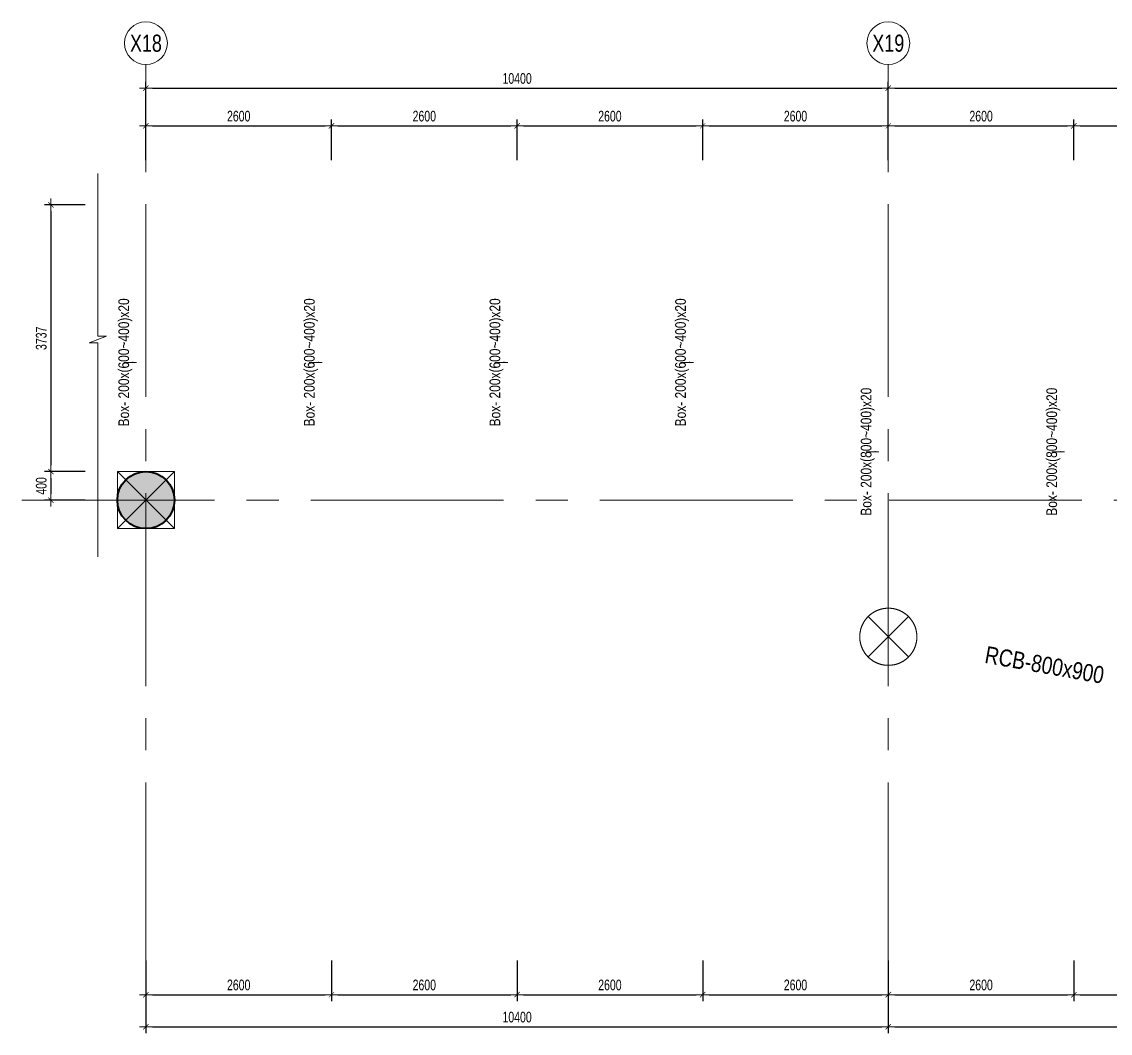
# Model space of a CAD drawing. Header units: millimetres. Extents: x -179076 to 305601, y -18667 to 40015.
# Drawn here: x 221503 to 236751, y 14618 to 28786 of the extents above; entities that cross this region are included whole.
import ezdxf
from ezdxf.enums import TextEntityAlignment as Align

# ---------------------------------------------------------------- set-up
doc = ezdxf.new("R2010")
doc.units = ezdxf.units.MM
doc.header["$LTSCALE"] = 60
doc.linetypes.add('HIDDEN2', pattern=[4.7625, 3.175, -1.5875])
doc.linetypes.add('POD_Grid F2$0$CENTER2', pattern=[1.125, 0.75, -0.125, 0.125, -0.125])
doc.layers.get('0').update_dxf_attribs({"lineweight": 20})
doc.layers.get('Defpoints').update_dxf_attribs({"color": 151, "lineweight": 9})
for name, color, linetype, lineweight in [('$0$NDC_S_VN TEXT', 7, 'Continuous', 20), ('NDC_S-COLUMN', 4, 'Continuous', 40), ('NDC_S_ANNO', 7, 'Continuous', 20), ('NDC_S_DIM', 1, 'Continuous', 15), ('NDC_S_HATCH COLUMN AND WALL', 251, 'Continuous', 13), ('NDC_S_HIDDEN', 8, 'HIDDEN2', 13), ('NDC_S_SYMBOL', 1, 'Continuous', 15), ('NDC_S_VN TEXT', 7, 'Continuous', 20), ('POD_Grid F2$0$NDC_S_AXIS', 5, 'POD_Grid F2$0$CENTER2', 13), ('POD_Grid F2$0$NDC_S_SYMBOL', 1, 'Continuous', 15), ('POD_Grid F2$0$NDC_S_TEXT SYMBOL', 7, 'Continuous', 20)]:
    doc.layers.add(name, color=color, linetype=linetype, lineweight=lineweight)
doc.styles.add('ARIAL', font='arial.ttf', dxfattribs={"width": 0.8})
doc.styles.add('NDC_DIM', font='', dxfattribs={"width": 0.75})
doc.styles.add('NDC_VIE TXT', font='arial.ttf', dxfattribs={"width": 0.8})
doc.styles.add('POD_Grid F2$0$NDC_ANNO', font='', dxfattribs={"width": 0.8})
doc.styles.get('NDC_DIM').set_extended_font_data('Dotum')
doc.styles.get('POD_Grid F2$0$NDC_ANNO').set_extended_font_data('Dotum')
doc.dimstyles.new('NDC_dim_60', dxfattribs={"dimscale": 60, "dimtxt": 2.5, "dimasz": 1.5, "dimexe": 1.5, "dimexo": 2.5, "dimgap": 1, "dimtad": 1, "dimdec": 0, "dimzin": 0, "dimdsep": 46, "dimtxsty": 'NDC_DIM', "dimblk": 'DIMMARK', "dimcen": 0.09, "dimdle": 1.2, "dimclrd": 1, "dimclre": 1, "dimclrt": 3, "dimadec": 0, "dimazin": 0, "dimtfac": 1, "dimtdec": 0, "dimtix": 1, "dimtofl": 0, "dimtmove": 0, "dimatfit": 3, "dimfxl": 8, "dimfxlon": 1, "dimtolj": 1, "dimtzin": 0, "dimarcsym": 0})
doc.dimstyles.new('NDC_dim_iso', dxfattribs={"dimtxt": 2.5, "dimasz": 1, "dimexe": 1.5, "dimexo": 2.5, "dimgap": 1, "dimtad": 1, "dimdec": 0, "dimzin": 0, "dimdsep": 46, "dimtxsty": 'NDC_DIM', "dimblk": 'DIMMARK', "dimcen": 0.09, "dimdle": 1.2, "dimclrd": 1, "dimclre": 1, "dimclrt": 3, "dimadec": 0, "dimazin": 0, "dimtfac": 1, "dimtdec": 0, "dimtix": 1, "dimtofl": 0, "dimtmove": 0, "dimatfit": 3, "dimfxl": 8, "dimfxlon": 1, "dimtolj": 1, "dimtzin": 0, "dimarcsym": 0})

# ---------------------------------------------------------------- blocks, each defined once
blk = doc.blocks.new('DIMMARK')
at = {"layer": 'NDC_S_DIM', "color": 1}
blk.add_line((-1.5, 0), (1, 0), dxfattribs=at)
at = {"layer": 'NDC_S_DIM', "color": 2, "const_width": 0.1}
blk.add_lwpolyline([(-0.42, -0.42), (0.42, 0.42)], dxfattribs=at)
blk = doc.blocks.new('*D236')
at = {"layer": 'Defpoints', "color": 0, "transparency": 16777216}
for p in [(225842, 27328), (223242, 23943, 126), (225842, 23943, 141)]:
    blk.add_point(p, dxfattribs=at)
at = {"layer": 'NDC_S_DIM', "color": 1, "lineweight": -2, "transparency": 16777216}
for p, q in [((223242, 26848), (223242, 27418)), ((223332, 27328), (225752, 27328)), ((225842, 26848), (225842, 27418))]:
    blk.add_line(p, q, dxfattribs=at)
at = {"layer": 'NDC_S_DIM', "color": 1, "lineweight": -2, "transparency": 16777216, "xscale": 90, "yscale": 90, "zscale": 90, "rotation": 180}
blk.add_blockref('DIMMARK', (223242, 27328), dxfattribs=at)
at = {"layer": 'NDC_S_DIM', "color": 1, "lineweight": -2, "transparency": 16777216, "xscale": 90, "yscale": 90, "zscale": 90}
blk.add_blockref('DIMMARK', (225842, 27328), dxfattribs=at)
at = {"layer": 'NDC_S_DIM', "color": 3, "transparency": 16777216, "insert": (224542, 27463), "char_height": 150, "attachment_point": 5, "style": 'NDC_DIM'}
blk.add_mtext('\\A1;2600', dxfattribs=at)
blk = doc.blocks.new('*D237')
at = {"layer": 'Defpoints', "color": 0, "transparency": 16777216}
for p in [(228442, 27328), (225842, 23943, 141), (228442, 23943, 126)]:
    blk.add_point(p, dxfattribs=at)
at = {"layer": 'NDC_S_DIM', "color": 1, "lineweight": -2, "transparency": 16777216}
for p, q in [((225842, 26848), (225842, 27418)), ((225932, 27328), (228352, 27328)), ((228442, 26848), (228442, 27418))]:
    blk.add_line(p, q, dxfattribs=at)
at = {"layer": 'NDC_S_DIM', "color": 1, "lineweight": -2, "transparency": 16777216, "xscale": 90, "yscale": 90, "zscale": 90, "rotation": 180}
blk.add_blockref('DIMMARK', (225842, 27328), dxfattribs=at)
at = {"layer": 'NDC_S_DIM', "color": 1, "lineweight": -2, "transparency": 16777216, "xscale": 90, "yscale": 90, "zscale": 90}
blk.add_blockref('DIMMARK', (228442, 27328), dxfattribs=at)
at = {"layer": 'NDC_S_DIM', "color": 3, "transparency": 16777216, "insert": (227142, 27463), "char_height": 150, "attachment_point": 5, "style": 'NDC_DIM'}
blk.add_mtext('\\A1;2600', dxfattribs=at)
blk = doc.blocks.new('*D238')
at = {"layer": 'Defpoints', "color": 0, "transparency": 16777216}
for p in [(231042, 27328), (228442, 23943, 126), (231042, 23943, 156)]:
    blk.add_point(p, dxfattribs=at)
at = {"layer": 'NDC_S_DIM', "color": 1, "lineweight": -2, "transparency": 16777216}
for p, q in [((228442, 26848), (228442, 27418)), ((228532, 27328), (230952, 27328)), ((231042, 26849), (231042, 27418))]:
    blk.add_line(p, q, dxfattribs=at)
at = {"layer": 'NDC_S_DIM', "color": 1, "lineweight": -2, "transparency": 16777216, "xscale": 90, "yscale": 90, "zscale": 90, "rotation": 180}
blk.add_blockref('DIMMARK', (228442, 27328), dxfattribs=at)
at = {"layer": 'NDC_S_DIM', "color": 1, "lineweight": -2, "transparency": 16777216, "xscale": 90, "yscale": 90, "zscale": 90}
blk.add_blockref('DIMMARK', (231042, 27328), dxfattribs=at)
at = {"layer": 'NDC_S_DIM', "color": 3, "transparency": 16777216, "insert": (229742, 27463), "char_height": 150, "attachment_point": 5, "style": 'NDC_DIM'}
blk.add_mtext('\\A1;2600', dxfattribs=at)
blk = doc.blocks.new('*D239')
at = {"layer": 'Defpoints', "color": 0, "transparency": 16777216}
for p in [(233642, 27328), (231042, 23943, 156), (233642, 23943, 126)]:
    blk.add_point(p, dxfattribs=at)
at = {"layer": 'NDC_S_DIM', "color": 1, "lineweight": -2, "transparency": 16777216}
for p, q in [((231042, 26849), (231042, 27418)), ((231132, 27328), (233552, 27328)), ((233642, 26848), (233642, 27418))]:
    blk.add_line(p, q, dxfattribs=at)
at = {"layer": 'NDC_S_DIM', "color": 1, "lineweight": -2, "transparency": 16777216, "xscale": 90, "yscale": 90, "zscale": 90, "rotation": 180}
blk.add_blockref('DIMMARK', (231042, 27328), dxfattribs=at)
at = {"layer": 'NDC_S_DIM', "color": 1, "lineweight": -2, "transparency": 16777216, "xscale": 90, "yscale": 90, "zscale": 90}
blk.add_blockref('DIMMARK', (233642, 27328), dxfattribs=at)
at = {"layer": 'NDC_S_DIM', "color": 3, "transparency": 16777216, "insert": (232342, 27463), "char_height": 150, "attachment_point": 5, "style": 'NDC_DIM'}
blk.add_mtext('\\A1;2600', dxfattribs=at)
blk = doc.blocks.new('*D240')
at = {"layer": 'Defpoints', "color": 0, "transparency": 16777216}
for p in [(236242, 27328), (233642, 23943, 126), (236242, 23943, 126)]:
    blk.add_point(p, dxfattribs=at)
at = {"layer": 'NDC_S_DIM', "color": 1, "lineweight": -2, "transparency": 16777216}
for p, q in [((233642, 26848), (233642, 27418)), ((233732, 27328), (236152, 27328)), ((236242, 26848), (236242, 27418))]:
    blk.add_line(p, q, dxfattribs=at)
at = {"layer": 'NDC_S_DIM', "color": 1, "lineweight": -2, "transparency": 16777216, "xscale": 90, "yscale": 90, "zscale": 90, "rotation": 180}
blk.add_blockref('DIMMARK', (233642, 27328), dxfattribs=at)
at = {"layer": 'NDC_S_DIM', "color": 1, "lineweight": -2, "transparency": 16777216, "xscale": 90, "yscale": 90, "zscale": 90}
blk.add_blockref('DIMMARK', (236242, 27328), dxfattribs=at)
at = {"layer": 'NDC_S_DIM', "color": 3, "transparency": 16777216, "insert": (234942, 27463), "char_height": 150, "attachment_point": 5, "style": 'NDC_DIM'}
blk.add_mtext('\\A1;2600', dxfattribs=at)
blk = doc.blocks.new('*D241')
at = {"layer": 'Defpoints', "color": 0, "transparency": 16777216}
for p in [(238842, 27328), (236242, 23943, 126), (238842, 23943, 126)]:
    blk.add_point(p, dxfattribs=at)
at = {"layer": 'NDC_S_DIM', "color": 1, "lineweight": -2, "transparency": 16777216}
for p, q in [((236242, 26848), (236242, 27418)), ((236332, 27328), (238752, 27328)), ((238842, 26848), (238842, 27418))]:
    blk.add_line(p, q, dxfattribs=at)
at = {"layer": 'NDC_S_DIM', "color": 1, "lineweight": -2, "transparency": 16777216, "xscale": 90, "yscale": 90, "zscale": 90, "rotation": 180}
blk.add_blockref('DIMMARK', (236242, 27328), dxfattribs=at)
at = {"layer": 'NDC_S_DIM', "color": 1, "lineweight": -2, "transparency": 16777216, "xscale": 90, "yscale": 90, "zscale": 90}
blk.add_blockref('DIMMARK', (238842, 27328), dxfattribs=at)
at = {"layer": 'NDC_S_DIM', "color": 3, "transparency": 16777216, "insert": (237542, 27463), "char_height": 150, "attachment_point": 5, "style": 'NDC_DIM'}
blk.add_mtext('\\A1;2600', dxfattribs=at)
blk = doc.blocks.new('cotdung')
at = {"layer": 'NDC_S_HIDDEN', "ltscale": 100}
for p, q in [((-0.5, 0.5), (0.5, -0.5)), ((0.5, 0.5), (-0.5, -0.5))]:
    blk.add_line(p, q, dxfattribs=at)
blk.add_lwpolyline([(-0.5, 0.5), (0.5, 0.5), (0.5, -0.5), (-0.5, -0.5)], close=True, dxfattribs=at)
blk = doc.blocks.new('cottron')
at = {"layer": 'NDC_S_HATCH COLUMN AND WALL'}
h = blk.add_hatch(color=256, dxfattribs=at)
h.dxf.hatch_style = 1
h.paths.add_polyline_path([(-0.5, 0, 1), (0.5, 0, 1)])
at = {"layer": 'NDC_S-COLUMN', "ltscale": 0.005}
blk.add_circle((0, 0), 0.5, dxfattribs=at)
blk = doc.blocks.new('*U212')
at = {"layer": 'POD_Grid F2$0$NDC_S_SYMBOL'}
blk.add_line((0, 5), (0, 9), dxfattribs=at)
blk.add_circle((0, 0), 5, dxfattribs=at)
at = {"layer": 'POD_Grid F2$0$NDC_S_TEXT SYMBOL', "color": 7, "style": 'POD_Grid F2$0$NDC_ANNO', "width": 0.8}
blk.add_attdef('GRID', text='', height=4, dxfattribs=at).set_placement((0, 0), align=Align.MIDDLE)
blk = doc.blocks.new('cottrondung')
at = {"layer": 'NDC_S_HIDDEN', "ltscale": 100}
for p, q in [((-0.354, 0.354), (0.354, -0.354)), ((0.354, 0.354), (-0.354, -0.354))]:
    blk.add_line(p, q, dxfattribs=at)
blk.add_circle((0, 0), 0.5, dxfattribs=at)
blk = doc.blocks.new('*D249')
at = {"layer": 'Defpoints', "color": 0, "transparency": 16777216}
for p in [(233642, 27856), (223242, 23943, 126), (233642, 23943, 126)]:
    blk.add_point(p, dxfattribs=at)
at = {"layer": 'NDC_S_DIM', "color": 1, "lineweight": -2, "transparency": 16777216}
for p, q in [((223242, 27376), (223242, 27946)), ((233642, 27376), (233642, 27946)), ((223332, 27856), (233552, 27856))]:
    blk.add_line(p, q, dxfattribs=at)
at = {"layer": 'NDC_S_DIM', "color": 1, "lineweight": -2, "transparency": 16777216, "xscale": 90, "yscale": 90, "zscale": 90, "rotation": 180}
blk.add_blockref('DIMMARK', (223242, 27856), dxfattribs=at)
at = {"layer": 'NDC_S_DIM', "color": 1, "lineweight": -2, "transparency": 16777216, "xscale": 90, "yscale": 90, "zscale": 90}
blk.add_blockref('DIMMARK', (233642, 27856), dxfattribs=at)
at = {"layer": 'NDC_S_DIM', "color": 3, "transparency": 16777216, "insert": (228442, 27991), "char_height": 150, "attachment_point": 5, "style": 'NDC_DIM'}
blk.add_mtext('\\A1;10400', dxfattribs=at)
blk = doc.blocks.new('*D250')
at = {"layer": 'Defpoints', "color": 0, "transparency": 16777216}
for p in [(244042, 27856), (233642, 23943, 126), (244042, 23943, 126)]:
    blk.add_point(p, dxfattribs=at)
at = {"layer": 'NDC_S_DIM', "color": 1, "lineweight": -2, "transparency": 16777216}
for p, q in [((233642, 27376), (233642, 27946)), ((244042, 27376), (244042, 27946)), ((233732, 27856), (243952, 27856))]:
    blk.add_line(p, q, dxfattribs=at)
at = {"layer": 'NDC_S_DIM', "color": 1, "lineweight": -2, "transparency": 16777216, "xscale": 90, "yscale": 90, "zscale": 90, "rotation": 180}
blk.add_blockref('DIMMARK', (233642, 27856), dxfattribs=at)
at = {"layer": 'NDC_S_DIM', "color": 1, "lineweight": -2, "transparency": 16777216, "xscale": 90, "yscale": 90, "zscale": 90}
blk.add_blockref('DIMMARK', (244042, 27856), dxfattribs=at)
at = {"layer": 'NDC_S_DIM', "color": 3, "transparency": 16777216, "insert": (238842, 27991), "char_height": 150, "attachment_point": 5, "style": 'NDC_DIM'}
blk.add_mtext('\\A1;10400', dxfattribs=at)
blk = doc.blocks.new('*D610')
at = {"layer": 'Defpoints', "color": 0, "ltscale": 60, "transparency": 16777216}
for p in [(223242, 16258), (225842, 16258), (225842, 15158)]:
    blk.add_point(p, dxfattribs=at)
at = {"layer": 'NDC_S_DIM', "color": 1, "lineweight": -2, "ltscale": 60, "transparency": 16777216}
for p, q in [((223242, 15638), (223242, 15068)), ((225842, 15638), (225842, 15068)), ((223332, 15158), (225752, 15158))]:
    blk.add_line(p, q, dxfattribs=at)
at = {"layer": 'NDC_S_DIM', "color": 1, "lineweight": -2, "ltscale": 60, "transparency": 16777216, "xscale": 90, "yscale": 90, "zscale": 90, "rotation": 180}
blk.add_blockref('DIMMARK', (223242, 15158), dxfattribs=at)
at = {"layer": 'NDC_S_DIM', "color": 1, "lineweight": -2, "ltscale": 60, "transparency": 16777216, "xscale": 90, "yscale": 90, "zscale": 90}
blk.add_blockref('DIMMARK', (225842, 15158), dxfattribs=at)
at = {"layer": 'NDC_S_DIM', "color": 3, "ltscale": 60, "transparency": 16777216, "insert": (224542, 15293), "char_height": 150, "attachment_point": 5, "style": 'NDC_DIM'}
blk.add_mtext('\\A1;2600', dxfattribs=at)
blk = doc.blocks.new('*D611')
at = {"layer": 'Defpoints', "color": 0, "ltscale": 60, "transparency": 16777216}
for p in [(225842, 16258), (228442, 16258), (228442, 15158)]:
    blk.add_point(p, dxfattribs=at)
at = {"layer": 'NDC_S_DIM', "color": 1, "lineweight": -2, "ltscale": 60, "transparency": 16777216}
for p, q in [((225842, 15638), (225842, 15068)), ((228442, 15638), (228442, 15068)), ((225932, 15158), (228352, 15158))]:
    blk.add_line(p, q, dxfattribs=at)
at = {"layer": 'NDC_S_DIM', "color": 1, "lineweight": -2, "ltscale": 60, "transparency": 16777216, "xscale": 90, "yscale": 90, "zscale": 90, "rotation": 180}
blk.add_blockref('DIMMARK', (225842, 15158), dxfattribs=at)
at = {"layer": 'NDC_S_DIM', "color": 1, "lineweight": -2, "ltscale": 60, "transparency": 16777216, "xscale": 90, "yscale": 90, "zscale": 90}
blk.add_blockref('DIMMARK', (228442, 15158), dxfattribs=at)
at = {"layer": 'NDC_S_DIM', "color": 3, "ltscale": 60, "transparency": 16777216, "insert": (227142, 15293), "char_height": 150, "attachment_point": 5, "style": 'NDC_DIM'}
blk.add_mtext('\\A1;2600', dxfattribs=at)
blk = doc.blocks.new('*D612')
at = {"layer": 'Defpoints', "color": 0, "ltscale": 60, "transparency": 16777216}
for p in [(228442, 16258), (231042, 16258), (231042, 15158)]:
    blk.add_point(p, dxfattribs=at)
at = {"layer": 'NDC_S_DIM', "color": 1, "lineweight": -2, "ltscale": 60, "transparency": 16777216}
for p, q in [((228442, 15638), (228442, 15068)), ((231042, 15638), (231042, 15068)), ((228532, 15158), (230952, 15158))]:
    blk.add_line(p, q, dxfattribs=at)
at = {"layer": 'NDC_S_DIM', "color": 1, "lineweight": -2, "ltscale": 60, "transparency": 16777216, "xscale": 90, "yscale": 90, "zscale": 90, "rotation": 180}
blk.add_blockref('DIMMARK', (228442, 15158), dxfattribs=at)
at = {"layer": 'NDC_S_DIM', "color": 1, "lineweight": -2, "ltscale": 60, "transparency": 16777216, "xscale": 90, "yscale": 90, "zscale": 90}
blk.add_blockref('DIMMARK', (231042, 15158), dxfattribs=at)
at = {"layer": 'NDC_S_DIM', "color": 3, "ltscale": 60, "transparency": 16777216, "insert": (229742, 15293), "char_height": 150, "attachment_point": 5, "style": 'NDC_DIM'}
blk.add_mtext('\\A1;2600', dxfattribs=at)
blk = doc.blocks.new('*D613')
at = {"layer": 'Defpoints', "color": 0, "ltscale": 60, "transparency": 16777216}
for p in [(231042, 16258), (233642, 16258), (233642, 15158)]:
    blk.add_point(p, dxfattribs=at)
at = {"layer": 'NDC_S_DIM', "color": 1, "lineweight": -2, "ltscale": 60, "transparency": 16777216}
for p, q in [((231042, 15638), (231042, 15068)), ((233642, 15638), (233642, 15068)), ((231132, 15158), (233552, 15158))]:
    blk.add_line(p, q, dxfattribs=at)
at = {"layer": 'NDC_S_DIM', "color": 1, "lineweight": -2, "ltscale": 60, "transparency": 16777216, "xscale": 90, "yscale": 90, "zscale": 90, "rotation": 180}
blk.add_blockref('DIMMARK', (231042, 15158), dxfattribs=at)
at = {"layer": 'NDC_S_DIM', "color": 1, "lineweight": -2, "ltscale": 60, "transparency": 16777216, "xscale": 90, "yscale": 90, "zscale": 90}
blk.add_blockref('DIMMARK', (233642, 15158), dxfattribs=at)
at = {"layer": 'NDC_S_DIM', "color": 3, "ltscale": 60, "transparency": 16777216, "insert": (232342, 15293), "char_height": 150, "attachment_point": 5, "style": 'NDC_DIM'}
blk.add_mtext('\\A1;2600', dxfattribs=at)
blk = doc.blocks.new('*D614')
at = {"layer": 'Defpoints', "color": 0, "ltscale": 60, "transparency": 16777216}
for p in [(233642, 16258), (236242, 16258), (236242, 15158)]:
    blk.add_point(p, dxfattribs=at)
at = {"layer": 'NDC_S_DIM', "color": 1, "lineweight": -2, "ltscale": 60, "transparency": 16777216}
for p, q in [((233642, 15638), (233642, 15068)), ((236242, 15638), (236242, 15068)), ((233732, 15158), (236152, 15158))]:
    blk.add_line(p, q, dxfattribs=at)
at = {"layer": 'NDC_S_DIM', "color": 1, "lineweight": -2, "ltscale": 60, "transparency": 16777216, "xscale": 90, "yscale": 90, "zscale": 90, "rotation": 180}
blk.add_blockref('DIMMARK', (233642, 15158), dxfattribs=at)
at = {"layer": 'NDC_S_DIM', "color": 1, "lineweight": -2, "ltscale": 60, "transparency": 16777216, "xscale": 90, "yscale": 90, "zscale": 90}
blk.add_blockref('DIMMARK', (236242, 15158), dxfattribs=at)
at = {"layer": 'NDC_S_DIM', "color": 3, "ltscale": 60, "transparency": 16777216, "insert": (234942, 15293), "char_height": 150, "attachment_point": 5, "style": 'NDC_DIM'}
blk.add_mtext('\\A1;2600', dxfattribs=at)
blk = doc.blocks.new('*D615')
at = {"layer": 'Defpoints', "color": 0, "ltscale": 60, "transparency": 16777216}
for p in [(236242, 16258), (238842, 16258), (238842, 15158)]:
    blk.add_point(p, dxfattribs=at)
at = {"layer": 'NDC_S_DIM', "color": 1, "lineweight": -2, "ltscale": 60, "transparency": 16777216}
for p, q in [((236242, 15638), (236242, 15068)), ((238842, 15638), (238842, 15068)), ((236332, 15158), (238752, 15158))]:
    blk.add_line(p, q, dxfattribs=at)
at = {"layer": 'NDC_S_DIM', "color": 1, "lineweight": -2, "ltscale": 60, "transparency": 16777216, "xscale": 90, "yscale": 90, "zscale": 90, "rotation": 180}
blk.add_blockref('DIMMARK', (236242, 15158), dxfattribs=at)
at = {"layer": 'NDC_S_DIM', "color": 1, "lineweight": -2, "ltscale": 60, "transparency": 16777216, "xscale": 90, "yscale": 90, "zscale": 90}
blk.add_blockref('DIMMARK', (238842, 15158), dxfattribs=at)
at = {"layer": 'NDC_S_DIM', "color": 3, "ltscale": 60, "transparency": 16777216, "insert": (237542, 15293), "char_height": 150, "attachment_point": 5, "style": 'NDC_DIM'}
blk.add_mtext('\\A1;2600', dxfattribs=at)
blk = doc.blocks.new('*D623')
at = {"layer": 'Defpoints', "color": 0, "ltscale": 60, "transparency": 16777216}
for p in [(223242, 16258), (233642, 16258), (233642, 14708)]:
    blk.add_point(p, dxfattribs=at)
at = {"layer": 'NDC_S_DIM', "color": 1, "lineweight": -2, "ltscale": 60, "transparency": 16777216}
for p, q in [((223242, 15188), (223242, 14618)), ((233642, 15188), (233642, 14618)), ((223332, 14708), (233552, 14708))]:
    blk.add_line(p, q, dxfattribs=at)
at = {"layer": 'NDC_S_DIM', "color": 1, "lineweight": -2, "ltscale": 60, "transparency": 16777216, "xscale": 90, "yscale": 90, "zscale": 90, "rotation": 180}
blk.add_blockref('DIMMARK', (223242, 14708), dxfattribs=at)
at = {"layer": 'NDC_S_DIM', "color": 1, "lineweight": -2, "ltscale": 60, "transparency": 16777216, "xscale": 90, "yscale": 90, "zscale": 90}
blk.add_blockref('DIMMARK', (233642, 14708), dxfattribs=at)
at = {"layer": 'NDC_S_DIM', "color": 3, "ltscale": 60, "transparency": 16777216, "insert": (228442, 14843), "char_height": 150, "attachment_point": 5, "style": 'NDC_DIM'}
blk.add_mtext('\\A1;10400', dxfattribs=at)
blk = doc.blocks.new('*D624')
at = {"layer": 'Defpoints', "color": 0, "ltscale": 60, "transparency": 16777216}
for p in [(233642, 16258), (244042, 16258), (244042, 14708)]:
    blk.add_point(p, dxfattribs=at)
at = {"layer": 'NDC_S_DIM', "color": 1, "lineweight": -2, "ltscale": 60, "transparency": 16777216}
for p, q in [((233642, 15188), (233642, 14618)), ((244042, 15188), (244042, 14618)), ((233732, 14708), (243952, 14708))]:
    blk.add_line(p, q, dxfattribs=at)
at = {"layer": 'NDC_S_DIM', "color": 1, "lineweight": -2, "ltscale": 60, "transparency": 16777216, "xscale": 90, "yscale": 90, "zscale": 90, "rotation": 180}
blk.add_blockref('DIMMARK', (233642, 14708), dxfattribs=at)
at = {"layer": 'NDC_S_DIM', "color": 1, "lineweight": -2, "ltscale": 60, "transparency": 16777216, "xscale": 90, "yscale": 90, "zscale": 90}
blk.add_blockref('DIMMARK', (244042, 14708), dxfattribs=at)
at = {"layer": 'NDC_S_DIM', "color": 3, "ltscale": 60, "transparency": 16777216, "insert": (238842, 14843), "char_height": 150, "attachment_point": 5, "style": 'NDC_DIM'}
blk.add_mtext('\\A1;10400', dxfattribs=at)
blk = doc.blocks.new('*D626')
at = {"layer": 'Defpoints', "color": 0, "ltscale": 60, "transparency": 16777216}
for p in [(222568, 26221), (221911, 22484), (222568, 22484)]:
    blk.add_point(p, dxfattribs=at)
at = {"layer": 'NDC_S_DIM', "color": 1, "lineweight": -2, "ltscale": 60, "transparency": 16777216}
for p, q in [((222391, 26221), (221821, 26221)), ((221911, 26131), (221911, 22574)), ((222391, 22484), (221821, 22484))]:
    blk.add_line(p, q, dxfattribs=at)
at = {"layer": 'NDC_S_DIM', "color": 1, "lineweight": -2, "ltscale": 60, "transparency": 16777216, "xscale": 90, "yscale": 90, "zscale": 90}
for p, rotation in [((221911, 26221), 90), ((221911, 22484), 270)]:
    blk.add_blockref('DIMMARK', p, dxfattribs=dict(at, rotation=rotation))
at = {"layer": 'NDC_S_DIM', "color": 3, "ltscale": 60, "transparency": 16777216, "insert": (221776, 24352), "char_height": 150, "attachment_point": 5, "rotation": 90, "style": 'NDC_DIM'}
blk.add_mtext('\\A1;3737', dxfattribs=at)
blk = doc.blocks.new('*D627')
at = {"layer": 'Defpoints', "color": 0, "ltscale": 60, "transparency": 16777216}
for p in [(222568, 22484), (221911, 22084), (222568, 22084)]:
    blk.add_point(p, dxfattribs=at)
at = {"layer": 'NDC_S_DIM', "color": 1, "lineweight": -2, "ltscale": 60, "transparency": 16777216}
for p, q in [((222391, 22484), (221821, 22484)), ((221911, 22394), (221911, 22174)), ((222391, 22084), (221821, 22084))]:
    blk.add_line(p, q, dxfattribs=at)
at = {"layer": 'NDC_S_DIM', "color": 1, "lineweight": -2, "ltscale": 60, "transparency": 16777216, "xscale": 90, "yscale": 90, "zscale": 90}
for p, rotation in [((221911, 22484), 90), ((221911, 22084), 270)]:
    blk.add_blockref('DIMMARK', p, dxfattribs=dict(at, rotation=rotation))
at = {"layer": 'NDC_S_DIM', "color": 3, "ltscale": 60, "transparency": 16777216, "insert": (221776, 22284), "char_height": 150, "attachment_point": 5, "rotation": 90, "style": 'NDC_DIM'}
blk.add_mtext('\\A1;400', dxfattribs=at)
blk = doc.blocks.new('*U205')
at = {"layer": 'NDC_S_ANNO', "ltscale": 0.8, "style": 'ARIAL', "width": 0.8}
blk.add_attdef('TEN', text='', height=2.5, dxfattribs=at).set_placement((0, 3), align=Align.MIDDLE_CENTER)
at = {"layer": 'NDC_S_ANNO', "ltscale": 0.8, "style": 'ARIAL', "width": 0.8, "flags": 1}
blk.add_attdef('CHU_THICH', text='', height=2.5, dxfattribs=at).set_placement((0, 0), align=Align.MIDDLE_CENTER)
at = {"layer": 'Defpoints'}
blk.add_leader([(0, 0), (0, 3)], dimstyle='NDC_dim_iso', override={"dimgap": 0.625, "dimtad": 0}, dxfattribs=at)

msp = doc.modelspace()

# ---------------------------------------------------------------- linework, layer by layer
at = {"layer": 'NDC_S_SYMBOL'}
msp.add_lwpolyline([(222567.5, 21291.4), (222567.5, 24289.7), (222447.5, 24287.1), (222687.5, 24383.1), (222567.5, 24380.5), (222567.5, 26659)], dxfattribs=at)
at = {"layer": 'POD_Grid F2$0$NDC_S_AXIS', "ltscale": 60}
for p, q in [((223242.2, 15430.8), (223242.2, 28131.8)), ((233642.2, 15430.8), (233642.2, 28131.8)), ((221502.8, 22083.6), (258363.8, 22083.6))]:
    msp.add_line(p, q, dxfattribs=at)

# ---------------------------------------------------------------- block references
at = {"layer": '$0$NDC_S_VN TEXT', "xscale": 60, "yscale": 60, "zscale": 60, "rotation": 89.98968353860162}
for p, values in [((223111, 24014.9), {'TEN': 'Box- 200x(600~400)x20'}), ((225711, 24014.9), {'TEN': 'Box- 200x(600~400)x20'}), ((228311, 24014.9), {'TEN': 'Box- 200x(600~400)x20'}), ((230911, 24014.9), {'TEN': 'Box- 200x(600~400)x20'}), ((233511, 22763.2), {'TEN': 'Box- 200x(800~400)x20'}), ((236111, 22763.2), {'TEN': 'Box- 200x(800~400)x20'})]:
    msp.add_blockref('*U205', p, dxfattribs=at).add_auto_attribs(values)
at = {"xscale": 800, "yscale": 800, "zscale": 800}
for name, p in [('cotdung', (223242.2, 22085.5)), ('cottron', (223242.2, 22085.5)), ('cottrondung', (233642.2, 20171.2))]:
    msp.add_blockref(name, p, dxfattribs=at)
at = {"layer": 'POD_Grid F2$0$NDC_S_AXIS'}
ref = msp.add_blockref('*U212', (223242.2, 28485.7), dxfattribs=dict(at, xscale=60, yscale=60, zscale=60, rotation=180))
ref.add_attrib('GRID', 'X18', dxfattribs={"layer": 'POD_Grid F2$0$NDC_S_TEXT SYMBOL', "color": 7, "height": 240, "style": 'POD_Grid F2$0$NDC_ANNO', "width": 0.8}).set_placement((223242.2, 28485.7), align=Align.MIDDLE)
ref = msp.add_blockref('*U212', (233642.2, 28485.7), dxfattribs=dict(at, xscale=60, yscale=60, zscale=60, rotation=180))
ref.add_attrib('GRID', 'X19', dxfattribs={"layer": 'POD_Grid F2$0$NDC_S_TEXT SYMBOL', "color": 7, "height": 240, "style": 'POD_Grid F2$0$NDC_ANNO', "width": 0.8}).set_placement((233642.2, 28485.7), align=Align.MIDDLE)

# ---------------------------------------------------------------- texts
at = {"layer": 'NDC_S_VN TEXT', "style": 'NDC_VIE TXT', "width": 0.8}
msp.add_text('RCB-800x900', height=240, rotation=349.90012, dxfattribs=at).set_placement((235023.2, 20043.6), align=Align.TOP_LEFT)

# ---------------------------------------------------------------- dimensions: what is measured, and where the dimension line sits
at = {"layer": 'NDC_S_DIM'}
dim = msp.add_linear_dim(base=(233642.2, 27855.7), p1=(223242.2, 23942.6, 125.8), p2=(233642.2, 23942.6, 125.8), dimstyle='NDC_dim_60', dxfattribs=at)
dim.commit()
dim.dimension.update_dxf_attribs({"geometry": '*D249', "text_midpoint": (228442.2, 27990.8)})
for base, p1, p2, picture, middle in [((244042.2, 27855.7), (233642.2, 23942.6, 125.8), (244042.2, 23942.6, 125.8), '*D250', (238842.2, 27990.8)), ((225842.2, 27328), (223242.2, 23942.6, 125.8), (225842.2, 23942.8, 141), '*D236', (224542.2, 27463.1)), ((228442.2, 27328), (225842.2, 23942.8, 141), (228442.2, 23942.6, 125.8), '*D237', (227142.2, 27463.1)), ((231042.2, 27328), (228442.2, 23942.6, 125.8), (231042.2, 23942.9, 156.3), '*D238', (229742.2, 27463.1)), ((233642.2, 27328), (231042.2, 23942.9, 156.3), (233642.2, 23942.6, 125.8), '*D239', (232342.2, 27463.1)), ((236242.2, 27328), (233642.2, 23942.6, 125.8), (236242.2, 23942.6, 125.8), '*D240', (234942.2, 27463.1)), ((238842.2, 27328), (236242.2, 23942.6, 125.8), (238842.2, 23942.6, 125.8), '*D241', (237542.2, 27463.1))]:
    dim = msp.add_linear_dim(base=base, p1=p1, p2=p2, dimstyle='NDC_dim_60', override={"dimtmove": 1}, dxfattribs=at)
    dim.commit()
    dim.dimension.update_dxf_attribs({"geometry": picture, "text_midpoint": middle})
at = {"layer": 'NDC_S_DIM', "ltscale": 60}
dim = msp.add_linear_dim(base=(221911.5, 22483.6), p1=(222567.5, 26220.7), p2=(222567.5, 22483.6), angle=90, dimstyle='NDC_dim_60', dxfattribs=at)
dim.commit()
dim.dimension.update_dxf_attribs({"geometry": '*D626', "text_midpoint": (221776.4, 24352.1)})
dim = msp.add_linear_dim(base=(221911.5, 22083.6), p1=(222567.5, 22483.6), p2=(222567.5, 22083.6), angle=90, dimstyle='NDC_dim_60', override={"dimtmove": 1}, dxfattribs=at)
dim.commit()
dim.dimension.update_dxf_attribs({"geometry": '*D627', "text_midpoint": (221776.4, 22283.6)})
for base, p2, picture, middle in [((225842.2, 15157.9), (225842.2, 16257.7), '*D610', (224542.2, 15293)), ((233642.2, 14707.9), (233642.2, 16257.7), '*D623', (228442.2, 14843))]:
    dim = msp.add_linear_dim(base=base, p1=(223242.2, 16257.7), p2=p2, dimstyle='NDC_dim_60', dxfattribs=at)
    dim.commit()
    dim.dimension.update_dxf_attribs({"geometry": picture, "text_midpoint": middle})
for base, p1, p2, picture, middle in [((228442.2, 15157.9), (225842.2, 16257.7), (228442.2, 16257.7), '*D611', (227142.2, 15293)), ((231042.2, 15157.9), (228442.2, 16257.7), (231042.2, 16257.7), '*D612', (229742.2, 15293)), ((233642.2, 15157.9), (231042.2, 16257.7), (233642.2, 16257.7), '*D613', (232342.2, 15293)), ((236242.2, 15157.9), (233642.2, 16257.7), (236242.2, 16257.7), '*D614', (234942.2, 15293)), ((244042.2, 14707.9), (233642.2, 16257.7), (244042.2, 16257.7), '*D624', (238842.2, 14843)), ((238842.2, 15157.9), (236242.2, 16257.7), (238842.2, 16257.7), '*D615', (237542.2, 15293))]:
    dim = msp.add_linear_dim(base=base, p1=p1, p2=p2, dimstyle='NDC_dim_60', override={"dimtmove": 1}, dxfattribs=at)
    dim.commit()
    dim.dimension.update_dxf_attribs({"geometry": picture, "text_midpoint": middle})

doc.saveas('drawing.dxf')
